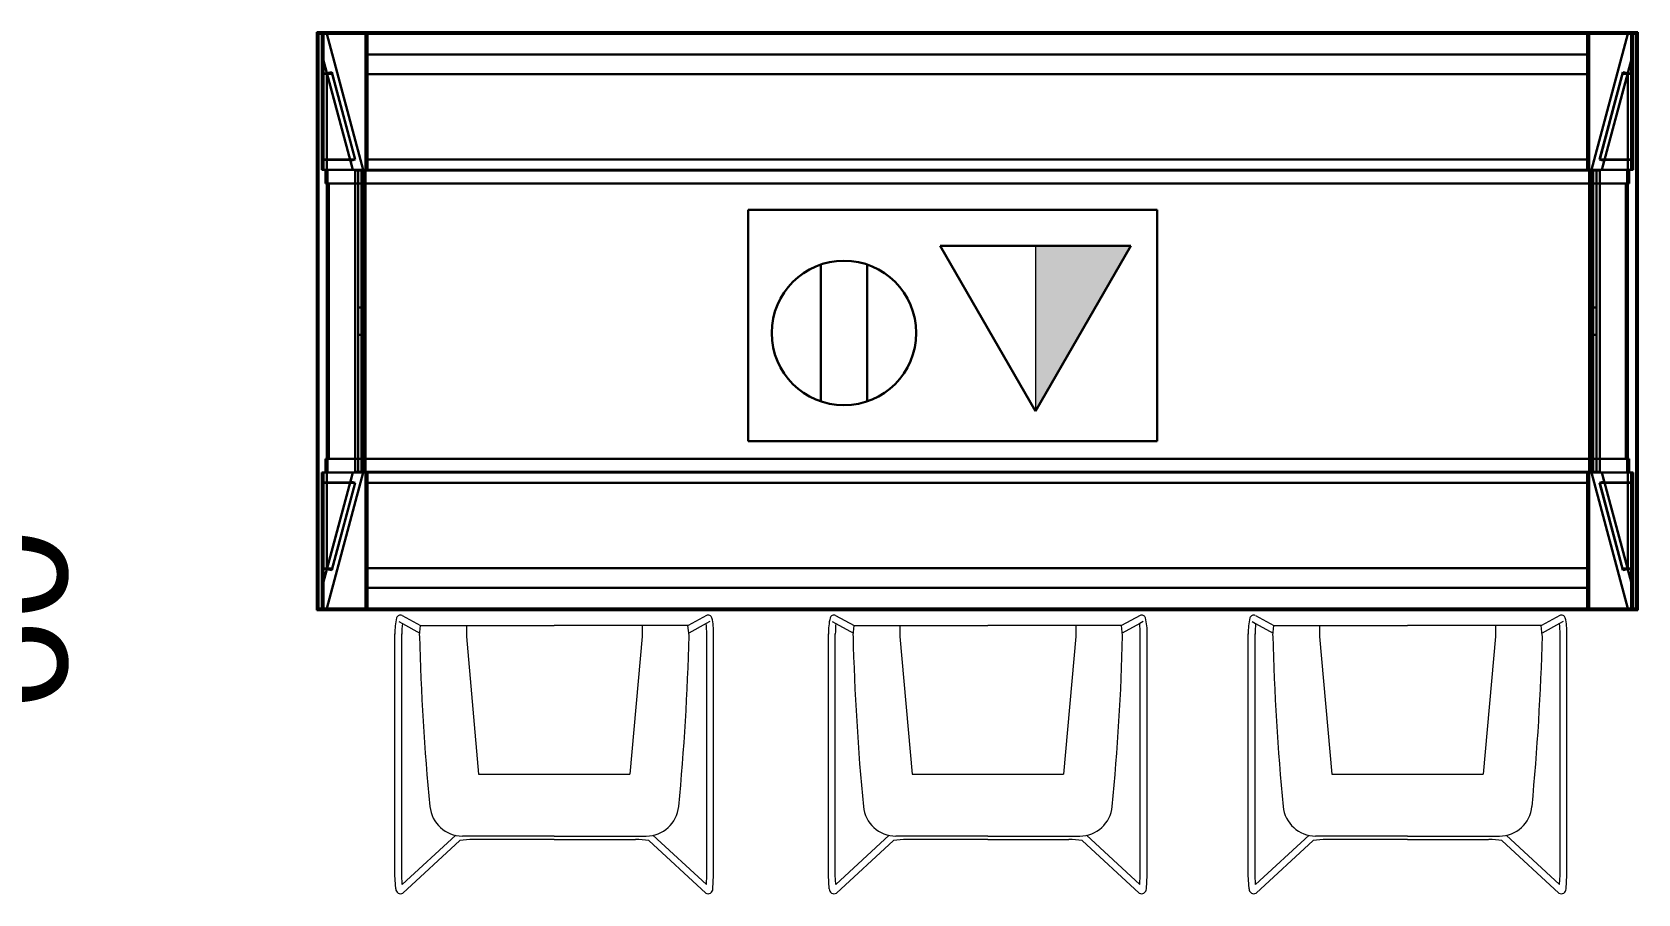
# Model space of a CAD drawing. Header units: inches. Extents: x -203 to 2070, y -968 to 768.
# Drawn here: x 995.4 to 1112, y -389.9 to -327.2 of the extents above; entities that cross this region are included whole.
import ezdxf

# ---------------------------------------------------------------- set-up
doc = ezdxf.new("R2010")
doc.units = ezdxf.units.IN
doc.header["$MEASUREMENT"] = 0
for name, color, linetype, lineweight in [('A-ANNO-NOTE', 131, 'Continuous', 13), ('G-IMPT', 8, 'Continuous', 30), ('I-FURN', 30, 'Continuous', 9)]:
    doc.layers.add(name, color=color, linetype=linetype, lineweight=lineweight)
doc.styles.add('Swis721 Lt BT', font='swissl.ttf', dxfattribs={"height": 8.514638})

# ---------------------------------------------------------------- blocks, each defined once
blk = doc.blocks.new('Steelcase Turnstone - Scoop - Seating - Stool - with Upholstered Seat-5242192-LEVEL 8 - POWER _ SIGNAL')
at = {"layer": 'I-FURN'}
for p, q in [((-11.3, 0.29), (-11.04, 0.15)), ((-11.06, 0.73), (-9.72, 0)), ((-11.04, 0.15), (-9.77, -0.54)), ((11.06, 0.73), (9.72, 0)), ((11.04, 0.15), (9.77, -0.54)), ((11.3, 0.29), (11.04, 0.15)), ((-11.58, -18.13), (-11.58, -0.61)), ((-11.08, -18.13), (-11.08, -0.61)), ((-9.79, -0.73), (-9.71, 0)), ((-9.72, 0), (0, 0)), ((-6.39, 0), (-6.39, -0.79)), ((-6.39, -0.79), (-5.5, -10.79)), ((9.72, 0), (0, 0)), ((6.39, -0.79), (5.5, -10.79)), ((6.39, 0), (6.39, -0.79)), ((9.79, -0.73), (9.71, 0)), ((11.08, -18.13), (11.08, -0.61)), ((11.58, -18.13), (11.58, -0.61)), ((-5.5, -10.79), (5.5, -10.79)), ((-7.16, -15.22), (-11.05, -18.8)), ((-6.86, -15.62), (-11, -19.44)), ((0, -15.29), (-6.68, -15.29)), ((0, -15.54), (-5.89, -15.54)), ((0, -15.29), (6.68, -15.29)), ((0, -15.54), (5.89, -15.54)), ((6.86, -15.62), (11, -19.44)), ((7.16, -15.22), (11.05, -18.8)), ((-11.52, -19.13), (-11.58, -18.13)), ((-11.05, -18.8), (-11.08, -18.13)), ((11.05, -18.8), (11.08, -18.13)), ((11.52, -19.13), (11.58, -18.13))]:
    blk.add_line(p, q, dxfattribs=at)
for centre, radius, start, end in [((-6.86, -0.5), 4.72, 166.926, 181.3851), ((-11.19, 0.48), 0.282, 63.0988, 161.8964), ((-4.87, -0.57), 6.21, 173.3946, 180.4467), ((4.87, -0.57), 6.21, 359.5533, 6.6054), ((11.19, 0.48), 0.282, 18.1036, 116.9012), ((6.86, -0.5), 4.72, 358.6149, 13.074), ((165.9, 3.67), 175.75, 181.437, 185.4926), ((-165.9, 3.67), 175.75, 354.5074, 358.563), ((-6.68, -12.92), 2.37, 185.4926, 270), ((6.68, -12.92), 2.37, 270, 354.5074), ((-6, -19.97), 4.43, 88.6236, 101.2169), ((6, -19.97), 4.43, 78.7831, 91.3764), ((-11.17, -19.13), 0.35, 180, 298.5567), ((11.17, -19.13), 0.35, 241.4433, 360)]:
    blk.add_arc(centre, radius, start, end, dxfattribs=at)
blk = doc.blocks.new('429642 - 429642_dwg-5236940-LEVEL 8 - POWER _ SIGNAL')
at = {"layer": 'G-IMPT', "color": 253}
for p, q in [((-401.14, 262.86), (-401.14, 262.99)), ((-401.14, 262.99), (-400.44, 262.99)), ((-401.14, 262.86), (-401.14, 262.99)), ((-401.14, 262.99), (-400.44, 262.99)), ((-401.14, 262.86), (-401.14, 262.99)), ((-401.14, 262.99), (-400.44, 262.99)), ((-401.14, 262.86), (-401.14, 262.99)), ((-401.14, 262.99), (-397.2, 262.99)), ((-401.03, 262.86), (-401.14, 262.86)), ((-401.14, 262.86), (-401.03, 262.86)), ((-401.03, 262.86), (-401.14, 262.86)), ((-401.01, 262.86), (-401.14, 262.86)), ((-401.14, 221.11), (-401.14, 262.86)), ((-401.14, 262.86), (-401.03, 262.86)), ((-401.14, 221.11), (-401.14, 262.86)), ((-401.14, 262.86), (-401.03, 262.86)), ((-401.14, 221.11), (-401.14, 262.86)), ((-401.14, 262.86), (-401.03, 262.86)), ((-401.03, 262.86), (-401.14, 262.86)), ((-401.14, 221.11), (-401.14, 262.86)), ((-401.14, 262.86), (-401.14, 221.11)), ((-401.03, 262.86), (-401.14, 262.86)), ((-401.03, 262.86), (-401.14, 262.86)), ((-401.03, 221.11), (-401.03, 262.86)), ((-400.67, 262.86), (-401.01, 262.86)), ((-401.01, 262.86), (-400.67, 262.86)), ((-400.67, 262.86), (-401.01, 262.86)), ((-397.2, 262.86), (-401.01, 262.86)), ((-401.01, 262.86), (-400.78, 262.86)), ((-401.01, 262.86), (-400.78, 262.86)), ((-401.01, 262.86), (-400.78, 262.86)), ((-401.01, 262.86), (-400.67, 262.86)), ((-400.78, 262.86), (-401.01, 262.86)), ((-400.78, 262.86), (-401.01, 262.86)), ((-400.64, 262.86), (-401.01, 262.86)), ((-401.01, 262.86), (-305.26, 262.86)), ((-401.01, 262.86), (-401.01, 221.11)), ((-400.67, 262.86), (-400.78, 262.86)), ((-400.78, 262.86), (-400.78, 252.99)), ((-400.78, 262.86), (-400.78, 252.99)), ((-400.67, 262.86), (-400.78, 262.86)), ((-400.67, 262.86), (-400.78, 262.86)), ((-400.78, 262.86), (-400.67, 262.86)), ((-400.78, 262.86), (-400.78, 261.44)), ((-400.78, 262.86), (-400.78, 261.44)), ((-400.78, 262.86), (-400.78, 261.44)), ((-400.78, 262.86), (-400.78, 252.99)), ((-400.78, 262.86), (-400.78, 252.99)), ((-400.67, 262.86), (-400.78, 262.86)), ((-400.78, 252.99), (-400.78, 262.86)), ((-400.78, 252.99), (-400.78, 262.86)), ((-397.6, 262.86), (-400.67, 262.86)), ((-400.41, 262.86), (-400.67, 262.86)), ((-400.41, 262.86), (-400.67, 262.86)), ((-400.67, 262.86), (-400.41, 262.86)), ((-400.41, 262.86), (-400.67, 262.86)), ((-400.41, 262.86), (-400.67, 262.86)), ((-400.67, 262.86), (-400.41, 262.86)), ((-400.67, 262.86), (-400.67, 252.99)), ((-397.6, 262.86), (-400.64, 262.86)), ((-400.64, 252.99), (-400.64, 262.86)), ((-400.44, 262.99), (-400.41, 262.86)), ((-400.41, 262.86), (-400.44, 262.99)), ((-400.44, 262.99), (-397.6, 262.99)), ((-400.44, 262.99), (-400.41, 262.86)), ((-397.6, 262.86), (-400.41, 262.86)), ((-400.41, 262.86), (-397.76, 252.99)), ((-397.6, 262.86), (-400.41, 262.86)), ((-397.76, 252.99), (-400.41, 262.86)), ((-400.41, 262.86), (-397.76, 252.99)), ((-397.6, 262.99), (-397.2, 262.99)), ((-397.6, 252.99), (-397.6, 262.86)), ((-397.6, 252.99), (-397.6, 262.86)), ((-397.45, 262.86), (-397.6, 262.86)), ((-397.2, 262.86), (-397.6, 262.86)), ((-397.2, 262.86), (-397.45, 262.86)), ((-397.2, 262.86), (-397.45, 262.86)), ((-397.45, 262.86), (-397.45, 261.37)), ((-397.2, 262.86), (-397.45, 262.86)), ((-397.45, 253.74), (-397.45, 262.86)), ((-397.2, 262.99), (-397.1, 262.99)), ((-397.2, 262.99), (-397.1, 262.99)), ((-397.2, 262.86), (-397.2, 262.99)), ((-397.2, 262.99), (-397.1, 262.99)), ((-397.2, 262.86), (-397.2, 262.99)), ((-309.08, 262.99), (-397.2, 262.99)), ((-397.1, 262.86), (-397.2, 262.86)), ((-397.1, 262.86), (-397.2, 262.86)), ((-397.1, 262.86), (-397.2, 262.86)), ((-397.1, 262.86), (-397.2, 262.86)), ((-309.08, 262.86), (-397.2, 262.86)), ((-397.1, 262.86), (-397.2, 262.86)), ((-397.1, 262.86), (-397.2, 262.86)), ((-397.1, 262.99), (-397.1, 262.86)), ((-397.1, 262.86), (-397.1, 262.99)), ((-397.1, 262.99), (-309.18, 262.99)), ((-309.18, 262.86), (-397.1, 262.86)), ((-309.18, 262.86), (-397.1, 262.86)), ((-309.18, 262.86), (-397.1, 262.86)), ((-309.18, 262.86), (-397.1, 262.86)), ((-309.18, 262.86), (-309.18, 262.99)), ((-309.18, 262.99), (-309.08, 262.99)), ((-309.18, 262.99), (-309.08, 262.99)), ((-309.18, 262.99), (-309.18, 262.86)), ((-309.18, 262.99), (-309.08, 262.99)), ((-309.08, 262.86), (-309.18, 262.86)), ((-309.08, 262.86), (-309.18, 262.86)), ((-309.08, 262.86), (-309.18, 262.86)), ((-309.08, 262.86), (-309.18, 262.86)), ((-309.08, 262.86), (-309.18, 262.86)), ((-309.08, 262.86), (-309.18, 262.86)), ((-309.08, 262.99), (-308.68, 262.99)), ((-309.08, 262.99), (-305.14, 262.99)), ((-309.08, 262.86), (-309.08, 262.99)), ((-309.08, 262.99), (-309.08, 262.86)), ((-308.83, 262.86), (-309.08, 262.86)), ((-305.26, 262.86), (-309.08, 262.86)), ((-308.68, 262.86), (-309.08, 262.86)), ((-308.83, 262.86), (-309.08, 262.86)), ((-308.83, 262.86), (-309.08, 262.86)), ((-308.68, 262.86), (-308.83, 262.86)), ((-308.83, 262.86), (-308.83, 261.37)), ((-308.83, 253.74), (-308.83, 262.86)), ((-308.68, 262.99), (-305.84, 262.99)), ((-305.61, 262.86), (-308.68, 262.86)), ((-308.68, 262.86), (-308.68, 252.99)), ((-308.68, 262.86), (-308.68, 252.99)), ((-305.87, 262.86), (-308.68, 262.86)), ((-305.87, 262.86), (-308.68, 262.86)), ((-305.64, 262.86), (-308.68, 262.86)), ((-308.52, 252.99), (-305.87, 262.86)), ((-305.87, 262.86), (-308.52, 252.99)), ((-308.52, 252.99), (-305.87, 262.86)), ((-305.87, 262.86), (-305.84, 262.99)), ((-305.84, 262.99), (-305.87, 262.86)), ((-305.87, 262.86), (-305.84, 262.99)), ((-305.61, 262.86), (-305.87, 262.86)), ((-305.61, 262.86), (-305.87, 262.86)), ((-305.87, 262.86), (-305.61, 262.86)), ((-305.61, 262.86), (-305.87, 262.86)), ((-305.61, 262.86), (-305.87, 262.86)), ((-305.87, 262.86), (-305.61, 262.86)), ((-305.84, 262.99), (-305.14, 262.99)), ((-305.84, 262.99), (-305.14, 262.99)), ((-305.84, 262.99), (-305.14, 262.99)), ((-305.26, 262.86), (-305.64, 262.86)), ((-305.64, 262.86), (-305.64, 252.99)), ((-305.61, 262.86), (-305.26, 262.86)), ((-305.49, 262.86), (-305.61, 262.86)), ((-305.61, 252.99), (-305.61, 262.86)), ((-305.49, 262.86), (-305.61, 262.86)), ((-305.49, 262.86), (-305.61, 262.86)), ((-305.26, 262.86), (-305.61, 262.86)), ((-305.61, 262.86), (-305.26, 262.86)), ((-305.26, 262.86), (-305.61, 262.86)), ((-305.49, 262.86), (-305.61, 262.86)), ((-305.61, 262.86), (-305.49, 262.86)), ((-305.49, 262.86), (-305.26, 262.86)), ((-305.26, 262.86), (-305.49, 262.86)), ((-305.49, 252.99), (-305.49, 262.86)), ((-305.49, 262.86), (-305.49, 261.44)), ((-305.26, 262.86), (-305.49, 262.86)), ((-305.49, 262.86), (-305.49, 252.99)), ((-305.26, 262.86), (-305.49, 262.86)), ((-305.49, 262.86), (-305.26, 262.86)), ((-305.49, 262.86), (-305.49, 252.99)), ((-305.49, 252.99), (-305.49, 262.86)), ((-305.49, 252.99), (-305.49, 262.86)), ((-305.49, 252.99), (-305.49, 262.86)), ((-305.49, 261.44), (-305.49, 262.86)), ((-305.49, 261.44), (-305.49, 262.86)), ((-305.26, 262.86), (-305.26, 221.11)), ((-305.25, 262.86), (-305.14, 262.86)), ((-305.14, 262.86), (-305.25, 262.86)), ((-305.25, 262.86), (-305.14, 262.86)), ((-305.14, 262.86), (-305.25, 262.86)), ((-305.25, 262.86), (-305.25, 221.11)), ((-305.14, 262.86), (-305.25, 262.86)), ((-305.25, 262.86), (-305.14, 262.86)), ((-305.14, 262.86), (-305.25, 262.86)), ((-305.25, 262.86), (-305.14, 262.86)), ((-305.14, 262.86), (-305.25, 262.86)), ((-305.14, 262.86), (-305.25, 262.86)), ((-305.14, 262.99), (-305.14, 262.86)), ((-305.14, 262.99), (-305.14, 262.86)), ((-305.14, 262.99), (-305.14, 262.86)), ((-305.14, 262.99), (-305.14, 262.86)), ((-305.14, 262.86), (-305.14, 221.11)), ((-305.14, 262.86), (-305.14, 221.11)), ((-305.14, 262.86), (-305.14, 221.11)), ((-305.14, 262.86), (-305.14, 221.11)), ((-305.14, 221.11), (-305.14, 262.86)), ((-400.78, 261.44), (-400.67, 261.02)), ((-400.67, 261.02), (-400.78, 261.44)), ((-400.78, 261.44), (-400.78, 259.99)), ((-308.83, 261.37), (-397.45, 261.37)), ((-397.45, 261.37), (-397.45, 253.74)), ((-308.83, 261.37), (-308.83, 253.74)), ((-305.61, 261.02), (-305.49, 261.44)), ((-305.49, 261.44), (-305.61, 261.02)), ((-305.49, 261.44), (-305.49, 259.99)), ((-400.67, 261.02), (-398.52, 252.99)), ((-400.4, 260), (-400.67, 261.02)), ((-307.76, 252.99), (-305.61, 261.02)), ((-305.61, 261.02), (-305.88, 260)), ((-400.78, 253.72), (-400.78, 259.99)), ((-400.78, 259.99), (-400.67, 259.99)), ((-400.78, 259.99), (-400.67, 259.99)), ((-400.78, 259.99), (-400.78, 252.99)), ((-400.78, 259.96), (-400.67, 259.96)), ((-400.67, 259.96), (-400.78, 259.96)), ((-400.78, 259.96), (-400.78, 253.73)), ((-400.78, 253.73), (-400.78, 259.96)), ((-400.78, 259.96), (-400.78, 253.73)), ((-400.67, 259.99), (-400.41, 259.99)), ((-400.67, 259.99), (-400.41, 259.99)), ((-400.67, 259.96), (-400.41, 259.96)), ((-400.41, 259.96), (-400.67, 259.96)), ((-400.41, 253.72), (-400.41, 259.99)), ((-400.41, 259.99), (-400.41, 252.99)), ((-400.05, 260.09), (-400.4, 260)), ((-400.4, 260), (-400.05, 260.09)), ((-398.71, 253.72), (-400.4, 260)), ((-400.39, 259.96), (-400.02, 259.96)), ((-400.02, 259.96), (-400.39, 259.96)), ((-400.05, 260.09), (-398.35, 253.73)), ((-398.35, 253.73), (-400.05, 260.09)), ((-400.02, 259.96), (-398.35, 253.73)), ((-398.35, 253.73), (-400.02, 259.96)), ((-397.45, 259.93), (-397.45, 252.99)), ((-397.45, 252.99), (-397.45, 259.93)), ((-308.83, 259.93), (-397.45, 259.93)), ((-308.83, 259.93), (-397.45, 259.93)), ((-308.83, 252.99), (-308.83, 259.93)), ((-308.83, 259.93), (-308.83, 252.99)), ((-307.93, 253.73), (-306.23, 260.09)), ((-306.23, 260.09), (-307.93, 253.73)), ((-306.26, 259.96), (-307.92, 253.73)), ((-307.92, 253.73), (-306.26, 259.96)), ((-305.88, 260), (-307.56, 253.72)), ((-306.26, 259.96), (-305.89, 259.96)), ((-305.89, 259.96), (-306.26, 259.96)), ((-305.88, 260), (-306.23, 260.09)), ((-306.23, 260.09), (-305.88, 260)), ((-305.87, 253.72), (-305.87, 259.99)), ((-305.87, 259.99), (-305.61, 259.99)), ((-305.87, 259.99), (-305.61, 259.99)), ((-305.87, 259.99), (-305.87, 252.99)), ((-305.87, 259.96), (-305.61, 259.96)), ((-305.61, 259.96), (-305.87, 259.96)), ((-305.61, 259.99), (-305.49, 259.99)), ((-305.61, 259.99), (-305.49, 259.99)), ((-305.61, 259.96), (-305.49, 259.96)), ((-305.49, 259.96), (-305.61, 259.96)), ((-305.49, 259.99), (-305.49, 253.72)), ((-305.49, 252.99), (-305.49, 259.99)), ((-305.49, 259.96), (-305.49, 253.73)), ((-305.49, 253.73), (-305.49, 259.96)), ((-305.49, 259.96), (-305.49, 253.73)), ((-400.78, 253.73), (-400.7, 253.73)), ((-400.78, 253.73), (-400.7, 253.73)), ((-400.78, 253.72), (-400.7, 253.72)), ((-400.78, 253.72), (-400.7, 253.72)), ((-400.67, 253.73), (-400.41, 253.73)), ((-400.67, 253.73), (-400.41, 253.73)), ((-400.67, 253.72), (-400.41, 253.72)), ((-400.67, 253.72), (-400.41, 253.72)), ((-400.41, 253.73), (-398.72, 253.73)), ((-400.41, 253.73), (-398.72, 253.73)), ((-398.71, 253.72), (-400.41, 253.72)), ((-400.41, 253.72), (-400.41, 252.99)), ((-400.41, 253.72), (-400.41, 252.99)), ((-400.41, 253.72), (-398.71, 253.72)), ((-400.41, 252.99), (-400.41, 253.72)), ((-398.72, 253.73), (-398.35, 253.73)), ((-398.72, 253.73), (-398.35, 253.73)), ((-398.69, 253.64), (-398.71, 253.72)), ((-398.71, 253.72), (-398.52, 252.99)), ((-398.52, 252.99), (-398.71, 253.72)), ((-398.69, 253.64), (-398.35, 253.73)), ((-398.35, 253.73), (-398.69, 253.64)), ((-398.52, 252.99), (-398.69, 253.64)), ((-308.83, 253.74), (-397.45, 253.74)), ((-397.45, 253.74), (-397.45, 252.99)), ((-397.45, 253.74), (-397.45, 252.99)), ((-308.83, 253.74), (-397.45, 253.74)), ((-397.45, 253.74), (-397.45, 252.99)), ((-397.45, 252.99), (-397.45, 253.74)), ((-308.83, 252.99), (-308.83, 253.74)), ((-308.83, 253.74), (-308.83, 252.99)), ((-308.83, 253.74), (-308.83, 252.99)), ((-308.83, 252.99), (-308.83, 253.74)), ((-307.59, 253.64), (-307.93, 253.73)), ((-307.93, 253.73), (-307.59, 253.64)), ((-307.92, 253.73), (-307.56, 253.73)), ((-307.92, 253.73), (-307.56, 253.73)), ((-307.56, 253.72), (-307.76, 252.99)), ((-307.76, 252.99), (-307.56, 253.72)), ((-307.59, 253.64), (-307.76, 252.99)), ((-307.56, 253.72), (-307.59, 253.64)), ((-307.56, 253.73), (-305.87, 253.73)), ((-307.56, 253.73), (-305.87, 253.73)), ((-305.87, 253.72), (-307.56, 253.72)), ((-307.56, 253.72), (-305.87, 253.72)), ((-305.87, 253.73), (-305.61, 253.73)), ((-305.87, 253.73), (-305.61, 253.73)), ((-305.87, 253.72), (-305.61, 253.72)), ((-305.61, 253.72), (-305.87, 253.72)), ((-305.87, 252.99), (-305.87, 253.72)), ((-305.87, 252.99), (-305.87, 253.72)), ((-305.87, 252.99), (-305.87, 253.72)), ((-305.58, 253.73), (-305.49, 253.73)), ((-305.58, 253.73), (-305.49, 253.73)), ((-305.58, 253.72), (-305.49, 253.72)), ((-305.49, 253.72), (-305.58, 253.72)), ((-400.78, 252.99), (-400.67, 252.99)), ((-400.51, 252.99), (-400.78, 252.99)), ((-400.78, 252.99), (-400.51, 252.99)), ((-400.51, 252.99), (-400.78, 252.99)), ((-400.78, 252.99), (-400.51, 252.99)), ((-400.67, 252.99), (-400.78, 252.99)), ((-400.51, 252.99), (-400.78, 252.99)), ((-400.51, 252.99), (-400.78, 252.99)), ((-400.67, 252.99), (-397.6, 252.99)), ((-400.67, 252.99), (-400.39, 252.99)), ((-400.36, 252.99), (-400.64, 252.99)), ((-400.64, 252.99), (-397.6, 252.99)), ((-400.41, 252.99), (-400.51, 252.99)), ((-400.51, 252.99), (-400.41, 252.99)), ((-400.41, 252.99), (-400.51, 252.99)), ((-400.51, 252.99), (-400.51, 251.99)), ((-400.39, 252.99), (-400.51, 252.99)), ((-400.51, 251.99), (-400.51, 252.99)), ((-400.51, 251.99), (-400.51, 252.99)), ((-400.41, 251.99), (-400.41, 252.99)), ((-400.41, 252.99), (-400.41, 251.99)), ((-397.76, 252.99), (-400.39, 252.99)), ((-400.39, 252.99), (-398.52, 252.99)), ((-398.52, 252.99), (-400.39, 252.99)), ((-400.39, 252.99), (-400.39, 251.99)), ((-397.6, 252.99), (-400.36, 252.99)), ((-400.36, 251.99), (-400.36, 252.99)), ((-398.52, 252.99), (-397.76, 252.99)), ((-397.76, 252.99), (-398.52, 252.99)), ((-398.14, 252.93), (-398.36, 252.93)), ((-398.36, 252.93), (-307.92, 252.93)), ((-398.36, 252.93), (-398.36, 231.05)), ((-398.36, 252.93), (-398.36, 231.05)), ((-398.14, 242.99), (-398.14, 252.93)), ((-398.14, 252.93), (-397.76, 252.93)), ((-398.14, 231.05), (-398.14, 252.93)), ((-398.14, 252.93), (-397.76, 252.93)), ((-397.88, 252.93), (-398.14, 252.93)), ((-397.6, 252.93), (-397.88, 252.93)), ((-397.88, 252.93), (-397.88, 231.05)), ((-397.88, 231.05), (-397.88, 252.93)), ((-397.76, 252.99), (-397.6, 252.99)), ((-397.76, 242.99), (-397.76, 252.93)), ((-397.76, 252.93), (-397.76, 231.05)), ((-397.45, 252.99), (-397.6, 252.99)), ((-397.6, 252.99), (-397.45, 252.99)), ((-308.68, 252.93), (-397.6, 252.93)), ((-397.6, 252.93), (-397.6, 231.05)), ((-397.6, 252.93), (-397.6, 231.05)), ((-308.83, 252.99), (-397.45, 252.99)), ((-308.83, 252.99), (-397.45, 252.99)), ((-308.83, 252.99), (-397.45, 252.99)), ((-397.45, 252.99), (-308.83, 252.99)), ((-397.45, 252.99), (-308.83, 252.99)), ((-308.83, 252.99), (-397.45, 252.99)), ((-308.68, 252.99), (-308.83, 252.99)), ((-308.68, 252.99), (-308.83, 252.99)), ((-308.68, 252.99), (-305.61, 252.99)), ((-308.68, 252.99), (-308.64, 252.99)), ((-305.64, 252.99), (-308.68, 252.99)), ((-305.92, 252.99), (-308.68, 252.99)), ((-308.39, 252.93), (-308.68, 252.93)), ((-308.68, 231.05), (-308.68, 252.93)), ((-308.68, 252.93), (-308.68, 231.05)), ((-308.64, 252.99), (-308.52, 252.99)), ((-305.89, 252.99), (-308.52, 252.99)), ((-308.52, 252.99), (-308.52, 252.99)), ((-307.76, 252.99), (-308.52, 252.99)), ((-308.52, 252.99), (-307.76, 252.99)), ((-308.52, 242.99), (-308.52, 252.93)), ((-308.52, 252.93), (-308.14, 252.93)), ((-308.52, 231.05), (-308.52, 252.93)), ((-308.52, 252.93), (-308.14, 252.93)), ((-308.14, 252.93), (-308.39, 252.93)), ((-308.39, 252.93), (-308.39, 231.05)), ((-308.39, 252.93), (-308.39, 231.05)), ((-308.14, 242.99), (-308.14, 252.93)), ((-308.14, 252.93), (-308.14, 231.05)), ((-307.92, 252.93), (-308.14, 252.93)), ((-307.92, 252.93), (-307.92, 231.05)), ((-307.92, 252.93), (-307.92, 231.05)), ((-307.76, 252.99), (-305.89, 252.99)), ((-305.89, 252.99), (-307.76, 252.99)), ((-305.64, 252.99), (-305.92, 252.99)), ((-305.92, 252.99), (-305.92, 251.99)), ((-305.89, 252.99), (-305.61, 252.99)), ((-305.77, 252.99), (-305.89, 252.99)), ((-305.89, 251.99), (-305.89, 252.99)), ((-305.87, 252.99), (-305.77, 252.99)), ((-305.77, 252.99), (-305.87, 252.99)), ((-305.87, 251.99), (-305.87, 252.99)), ((-305.87, 251.99), (-305.87, 252.99)), ((-305.77, 252.99), (-305.87, 252.99)), ((-305.77, 252.99), (-305.49, 252.99)), ((-305.49, 252.99), (-305.77, 252.99)), ((-305.49, 252.99), (-305.77, 252.99)), ((-305.77, 252.99), (-305.77, 251.99)), ((-305.77, 252.99), (-305.77, 251.99)), ((-305.77, 251.99), (-305.77, 252.99)), ((-305.49, 252.99), (-305.77, 252.99)), ((-305.77, 252.99), (-305.49, 252.99)), ((-305.49, 252.99), (-305.77, 252.99)), ((-305.49, 252.99), (-305.61, 252.99)), ((-305.61, 252.99), (-305.49, 252.99)), ((-400.51, 251.99), (-400.41, 251.99)), ((-400.51, 251.99), (-400.39, 251.99)), ((-400.41, 251.99), (-400.51, 251.99)), ((-400.41, 251.99), (-400.51, 251.99)), ((-400.41, 231.99), (-400.41, 251.99)), ((-400.41, 251.99), (-400.41, 231.99)), ((-400.41, 251.99), (-400.41, 231.99)), ((-400.41, 231.99), (-400.41, 251.99)), ((-400.41, 251.99), (-400.41, 231.99)), ((-400.39, 251.99), (-400.3, 251.99)), ((-400.3, 251.99), (-400.39, 251.99)), ((-305.92, 251.99), (-400.36, 251.99)), ((-400.26, 251.99), (-400.36, 251.99)), ((-400.3, 251.99), (-400.3, 231.99)), ((-306.01, 251.99), (-400.26, 251.99)), ((-400.26, 251.99), (-400.26, 231.99)), ((-305.92, 251.99), (-306.01, 251.99)), ((-306.01, 231.99), (-306.01, 251.99)), ((-305.98, 251.99), (-305.89, 251.99)), ((-305.89, 251.99), (-305.98, 251.99)), ((-305.98, 231.99), (-305.98, 251.99)), ((-305.89, 251.99), (-305.77, 251.99)), ((-305.87, 231.99), (-305.87, 251.99)), ((-305.87, 231.99), (-305.87, 251.99)), ((-305.77, 251.99), (-305.87, 251.99)), ((-305.87, 231.99), (-305.87, 251.99)), ((-305.77, 251.99), (-305.87, 251.99)), ((-305.87, 251.99), (-305.77, 251.99)), ((-305.87, 251.99), (-305.87, 231.99)), ((-305.87, 231.99), (-305.87, 251.99)), ((-398.14, 242.8), (-398.14, 242.99)), ((-398.14, 242.99), (-397.76, 242.99)), ((-398.14, 242.3), (-398.14, 242.8)), ((-397.76, 242.99), (-397.76, 242.8)), ((-397.76, 242.8), (-397.76, 242.3)), ((-308.52, 240.99), (-308.52, 242.99)), ((-308.52, 242.99), (-308.14, 242.99)), ((-308.14, 242.99), (-308.14, 240.99)), ((-398.14, 241.68), (-398.14, 242.3)), ((-398.14, 241.18), (-398.14, 241.68)), ((-397.76, 242.3), (-397.76, 241.68)), ((-397.76, 241.68), (-397.76, 241.18)), ((-398.14, 240.99), (-398.14, 241.18)), ((-397.76, 240.99), (-398.14, 240.99)), ((-398.14, 240.99), (-398.14, 231.05)), ((-397.76, 241.18), (-397.76, 240.99)), ((-397.76, 231.05), (-397.76, 240.99)), ((-308.14, 240.99), (-308.52, 240.99)), ((-308.52, 240.99), (-308.52, 231.05)), ((-308.14, 231.05), (-308.14, 240.99)), ((-400.39, 231.99), (-400.51, 231.99)), ((-400.51, 231.99), (-400.41, 231.99)), ((-400.51, 230.99), (-400.51, 231.99)), ((-400.51, 230.99), (-400.51, 231.99)), ((-400.51, 231.99), (-400.51, 230.99)), ((-400.51, 231.99), (-400.41, 231.99)), ((-400.41, 231.99), (-400.51, 231.99)), ((-400.41, 230.99), (-400.41, 231.99)), ((-400.41, 231.99), (-400.41, 230.99)), ((-400.3, 231.99), (-400.39, 231.99)), ((-400.39, 231.99), (-400.3, 231.99)), ((-400.39, 231.99), (-400.39, 230.99)), ((-400.26, 231.99), (-400.36, 231.99)), ((-400.36, 231.99), (-400.36, 230.99)), ((-400.36, 231.99), (-305.92, 231.99)), ((-400.26, 231.99), (-306.01, 231.99)), ((-398.36, 231.05), (-307.92, 231.05)), ((-398.14, 231.05), (-398.36, 231.05)), ((-397.76, 231.05), (-398.14, 231.05)), ((-398.14, 231.05), (-397.76, 231.05)), ((-397.88, 231.05), (-398.14, 231.05)), ((-397.6, 231.05), (-397.88, 231.05)), ((-308.68, 231.05), (-397.6, 231.05)), ((-308.39, 231.05), (-308.68, 231.05)), ((-308.14, 231.05), (-308.52, 231.05)), ((-308.52, 231.05), (-308.14, 231.05)), ((-308.14, 231.05), (-308.39, 231.05)), ((-307.92, 231.05), (-308.14, 231.05)), ((-305.92, 231.99), (-306.01, 231.99)), ((-305.89, 231.99), (-305.98, 231.99)), ((-305.98, 231.99), (-305.89, 231.99)), ((-305.92, 230.99), (-305.92, 231.99)), ((-305.77, 231.99), (-305.89, 231.99)), ((-305.89, 230.99), (-305.89, 231.99)), ((-305.87, 230.99), (-305.87, 231.99)), ((-305.87, 230.99), (-305.87, 231.99)), ((-305.77, 231.99), (-305.87, 231.99)), ((-305.87, 231.99), (-305.77, 231.99)), ((-305.87, 231.99), (-305.77, 231.99)), ((-305.77, 230.99), (-305.77, 231.99)), ((-305.77, 231.99), (-305.77, 230.99)), ((-305.77, 231.99), (-305.77, 230.99)), ((-400.67, 230.99), (-400.78, 230.99)), ((-400.78, 230.99), (-400.78, 221.11)), ((-400.78, 230.99), (-400.78, 221.11)), ((-400.78, 230.99), (-400.51, 230.99)), ((-400.78, 230.99), (-400.51, 230.99)), ((-400.51, 230.99), (-400.78, 230.99)), ((-400.78, 230.99), (-400.78, 223.99)), ((-400.78, 230.99), (-400.78, 221.11)), ((-400.78, 221.11), (-400.78, 230.99)), ((-400.78, 230.99), (-400.67, 230.99)), ((-400.78, 230.99), (-400.51, 230.99)), ((-400.78, 221.11), (-400.78, 230.99)), ((-400.78, 230.99), (-400.78, 221.11)), ((-400.78, 230.99), (-400.51, 230.99)), ((-400.51, 230.99), (-400.78, 230.99)), ((-400.7, 230.26), (-400.78, 230.26)), ((-400.78, 230.26), (-400.7, 230.26)), ((-400.78, 223.99), (-400.78, 230.26)), ((-400.7, 230.25), (-400.78, 230.25)), ((-400.78, 230.25), (-400.78, 224.02)), ((-400.7, 230.25), (-400.78, 230.25)), ((-400.78, 224.02), (-400.78, 230.25)), ((-400.78, 224.02), (-400.78, 230.25)), ((-397.6, 230.99), (-400.67, 230.99)), ((-398.52, 230.99), (-400.67, 222.96)), ((-400.67, 230.99), (-400.67, 221.11)), ((-400.39, 230.99), (-400.67, 230.99)), ((-400.41, 230.26), (-400.67, 230.26)), ((-400.67, 230.26), (-400.41, 230.26)), ((-400.41, 230.25), (-400.67, 230.25)), ((-400.41, 230.25), (-400.67, 230.25)), ((-400.36, 230.99), (-400.64, 230.99)), ((-400.64, 230.99), (-400.64, 221.11)), ((-397.6, 230.99), (-400.64, 230.99)), ((-400.51, 230.99), (-400.41, 230.99)), ((-400.51, 230.99), (-400.41, 230.99)), ((-400.41, 230.99), (-400.51, 230.99)), ((-400.51, 230.99), (-400.39, 230.99)), ((-397.76, 230.99), (-400.41, 221.11)), ((-400.41, 221.11), (-397.76, 230.99)), ((-397.76, 230.99), (-400.41, 221.11)), ((-400.41, 230.99), (-400.41, 230.26)), ((-400.41, 230.99), (-400.41, 230.26)), ((-400.41, 230.99), (-400.41, 223.99)), ((-400.41, 230.26), (-400.41, 230.99)), ((-400.41, 230.26), (-398.71, 230.26)), ((-398.71, 230.26), (-400.41, 230.26)), ((-400.41, 223.99), (-400.41, 230.26)), ((-398.72, 230.25), (-400.41, 230.25)), ((-398.72, 230.25), (-400.41, 230.25)), ((-400.4, 223.98), (-398.71, 230.26)), ((-400.39, 230.99), (-397.76, 230.99)), ((-398.52, 230.99), (-400.39, 230.99)), ((-400.39, 230.99), (-398.52, 230.99)), ((-400.36, 230.99), (-397.6, 230.99)), ((-398.35, 230.25), (-400.05, 223.89)), ((-400.05, 223.89), (-398.35, 230.25)), ((-400.02, 224.02), (-398.35, 230.25)), ((-398.35, 230.25), (-400.02, 224.02)), ((-398.35, 230.25), (-398.72, 230.25)), ((-398.35, 230.25), (-398.72, 230.25)), ((-398.71, 230.26), (-398.52, 230.99)), ((-398.52, 230.99), (-398.71, 230.26)), ((-398.71, 230.26), (-398.69, 230.34)), ((-398.69, 230.34), (-398.52, 230.99)), ((-398.69, 230.34), (-398.35, 230.25)), ((-398.35, 230.25), (-398.69, 230.34)), ((-398.52, 230.99), (-397.76, 230.99)), ((-397.76, 230.99), (-398.52, 230.99)), ((-397.72, 230.99), (-397.76, 230.99)), ((-397.76, 230.99), (-397.76, 230.99)), ((-397.68, 230.99), (-397.72, 230.99)), ((-397.64, 230.99), (-397.68, 230.99)), ((-397.6, 230.99), (-397.64, 230.99)), ((-397.6, 221.11), (-397.6, 230.99)), ((-397.6, 221.11), (-397.6, 230.99)), ((-397.6, 230.99), (-397.45, 230.99)), ((-397.45, 230.99), (-397.6, 230.99)), ((-397.45, 230.99), (-308.83, 230.99)), ((-308.83, 230.99), (-397.45, 230.99)), ((-397.45, 230.99), (-397.45, 230.24)), ((-397.45, 230.99), (-397.45, 230.24)), ((-308.83, 230.99), (-397.45, 230.99)), ((-397.45, 230.99), (-397.45, 230.24)), ((-397.45, 230.99), (-308.83, 230.99)), ((-397.45, 230.24), (-397.45, 230.99)), ((-397.45, 224.05), (-397.45, 230.99)), ((-397.45, 230.99), (-397.45, 224.05)), ((-397.45, 230.99), (-308.83, 230.99)), ((-397.45, 230.99), (-308.83, 230.99)), ((-397.45, 230.24), (-308.83, 230.24)), ((-397.45, 230.24), (-308.83, 230.24)), ((-397.45, 230.24), (-397.45, 222.61)), ((-397.45, 221.11), (-397.45, 230.24)), ((-308.83, 230.24), (-308.83, 230.99)), ((-308.83, 230.99), (-308.83, 230.24)), ((-308.83, 230.24), (-308.83, 230.99)), ((-308.83, 230.99), (-308.83, 230.24)), ((-308.83, 224.05), (-308.83, 230.99)), ((-308.83, 230.99), (-308.68, 230.99)), ((-308.83, 230.99), (-308.83, 224.05)), ((-308.83, 230.99), (-308.68, 230.99)), ((-308.83, 221.11), (-308.83, 230.24)), ((-308.83, 230.24), (-308.83, 222.61)), ((-305.61, 230.99), (-308.68, 230.99)), ((-308.68, 230.99), (-308.68, 221.11)), ((-308.68, 230.99), (-308.68, 221.11)), ((-308.52, 230.99), (-308.68, 230.99)), ((-308.68, 230.99), (-305.64, 230.99)), ((-308.68, 230.99), (-305.92, 230.99)), ((-305.87, 221.11), (-308.52, 230.99)), ((-308.52, 230.99), (-305.89, 230.99)), ((-308.52, 230.99), (-305.87, 221.11)), ((-305.87, 221.11), (-308.52, 230.99)), ((-307.76, 230.99), (-308.52, 230.99)), ((-308.52, 230.99), (-307.76, 230.99)), ((-307.59, 230.34), (-307.93, 230.25)), ((-307.93, 230.25), (-307.59, 230.34)), ((-306.23, 223.89), (-307.93, 230.25)), ((-307.93, 230.25), (-306.23, 223.89)), ((-306.26, 224.02), (-307.92, 230.25)), ((-307.92, 230.25), (-306.26, 224.02)), ((-307.56, 230.25), (-307.92, 230.25)), ((-307.56, 230.25), (-307.92, 230.25)), ((-305.61, 222.96), (-307.76, 230.99)), ((-307.76, 230.99), (-307.59, 230.34)), ((-307.56, 230.26), (-307.76, 230.99)), ((-307.76, 230.99), (-307.56, 230.26)), ((-307.76, 230.99), (-305.89, 230.99)), ((-307.76, 230.99), (-305.89, 230.99)), ((-307.59, 230.34), (-307.56, 230.26)), ((-307.56, 230.26), (-305.88, 223.98)), ((-305.87, 230.26), (-307.56, 230.26)), ((-307.56, 230.26), (-305.87, 230.26)), ((-305.87, 230.25), (-307.56, 230.25)), ((-305.87, 230.25), (-307.56, 230.25)), ((-305.64, 230.99), (-305.92, 230.99)), ((-305.61, 230.99), (-305.89, 230.99)), ((-305.89, 230.99), (-305.77, 230.99)), ((-305.87, 230.99), (-305.77, 230.99)), ((-305.87, 230.26), (-305.87, 230.99)), ((-305.87, 230.99), (-305.87, 230.26)), ((-305.87, 230.26), (-305.87, 230.99)), ((-305.77, 230.99), (-305.87, 230.99)), ((-305.87, 230.99), (-305.77, 230.99)), ((-305.87, 223.99), (-305.87, 230.99)), ((-305.61, 230.26), (-305.87, 230.26)), ((-305.87, 230.26), (-305.87, 223.99)), ((-305.61, 230.26), (-305.87, 230.26)), ((-305.61, 230.25), (-305.87, 230.25)), ((-305.61, 230.25), (-305.87, 230.25)), ((-305.77, 230.99), (-305.49, 230.99)), ((-305.49, 230.99), (-305.77, 230.99)), ((-305.77, 230.99), (-305.49, 230.99)), ((-305.49, 230.99), (-305.77, 230.99)), ((-305.77, 230.99), (-305.49, 230.99)), ((-305.77, 230.99), (-305.49, 230.99)), ((-305.64, 221.11), (-305.64, 230.99)), ((-305.49, 230.99), (-305.61, 230.99)), ((-305.61, 221.11), (-305.61, 230.99)), ((-305.61, 230.99), (-305.49, 230.99)), ((-305.49, 230.26), (-305.58, 230.26)), ((-305.49, 230.26), (-305.58, 230.26)), ((-305.49, 230.25), (-305.58, 230.25)), ((-305.49, 230.25), (-305.58, 230.25)), ((-305.49, 221.11), (-305.49, 230.99)), ((-305.49, 221.11), (-305.49, 230.99)), ((-305.49, 223.99), (-305.49, 230.99)), ((-305.49, 221.11), (-305.49, 230.99)), ((-305.49, 221.11), (-305.49, 230.99)), ((-305.49, 230.99), (-305.49, 221.11)), ((-305.49, 230.99), (-305.49, 221.11)), ((-305.49, 230.26), (-305.49, 223.99)), ((-305.49, 224.02), (-305.49, 230.25)), ((-305.49, 230.25), (-305.49, 224.02)), ((-305.49, 224.02), (-305.49, 230.25)), ((-397.45, 224.05), (-308.83, 224.05)), ((-397.45, 224.05), (-308.83, 224.05)), ((-400.67, 224.02), (-400.78, 224.02)), ((-400.78, 224.02), (-400.67, 224.02)), ((-400.67, 223.99), (-400.78, 223.99)), ((-400.67, 223.99), (-400.78, 223.99)), ((-400.78, 222.54), (-400.78, 223.99)), ((-400.67, 222.96), (-400.78, 222.54)), ((-400.78, 222.54), (-400.67, 222.96)), ((-400.41, 224.02), (-400.67, 224.02)), ((-400.67, 224.02), (-400.41, 224.02)), ((-400.41, 223.99), (-400.67, 223.99)), ((-400.41, 223.99), (-400.67, 223.99)), ((-400.67, 222.96), (-400.4, 223.98)), ((-400.4, 223.98), (-400.05, 223.89)), ((-400.05, 223.89), (-400.4, 223.98)), ((-400.02, 224.02), (-400.39, 224.02)), ((-400.39, 224.02), (-400.02, 224.02)), ((-305.89, 224.02), (-306.26, 224.02)), ((-306.26, 224.02), (-305.89, 224.02)), ((-306.23, 223.89), (-305.88, 223.98)), ((-305.88, 223.98), (-306.23, 223.89)), ((-305.88, 223.98), (-305.61, 222.96)), ((-305.61, 224.02), (-305.87, 224.02)), ((-305.87, 224.02), (-305.61, 224.02)), ((-305.61, 223.99), (-305.87, 223.99)), ((-305.61, 223.99), (-305.87, 223.99)), ((-305.49, 224.02), (-305.61, 224.02)), ((-305.61, 224.02), (-305.49, 224.02)), ((-305.49, 223.99), (-305.61, 223.99)), ((-305.49, 223.99), (-305.61, 223.99)), ((-305.49, 222.54), (-305.61, 222.96)), ((-305.61, 222.96), (-305.49, 222.54)), ((-305.49, 222.54), (-305.49, 223.99)), ((-400.78, 222.54), (-400.78, 221.11)), ((-400.78, 222.54), (-400.78, 221.11)), ((-400.78, 221.11), (-400.78, 222.54)), ((-397.45, 222.61), (-308.83, 222.61)), ((-397.45, 222.61), (-397.45, 221.11)), ((-308.83, 222.61), (-308.83, 221.11)), ((-305.49, 221.11), (-305.49, 222.54)), ((-305.49, 221.11), (-305.49, 222.54)), ((-305.49, 221.11), (-305.49, 222.54)), ((-401.14, 221.11), (-401.03, 221.11)), ((-401.03, 221.11), (-401.14, 221.11)), ((-401.14, 220.99), (-401.14, 221.11)), ((-401.14, 220.99), (-401.14, 221.11)), ((-401.14, 220.99), (-401.14, 221.11)), ((-401.14, 221.11), (-401.03, 221.11)), ((-401.14, 220.99), (-401.14, 221.11)), ((-401.14, 221.11), (-401.03, 221.11)), ((-401.03, 221.11), (-401.14, 221.11)), ((-401.14, 221.11), (-401.03, 221.11)), ((-401.03, 221.11), (-401.14, 221.11)), ((-401.14, 221.11), (-401.03, 221.11)), ((-401.14, 221.11), (-401.03, 221.11)), ((-401.03, 221.11), (-401.14, 221.11)), ((-400.44, 220.99), (-401.14, 220.99)), ((-400.44, 220.99), (-401.14, 220.99)), ((-400.44, 220.99), (-401.14, 220.99)), ((-397.2, 220.99), (-401.14, 220.99)), ((-401.01, 221.11), (-400.67, 221.11)), ((-400.67, 221.11), (-401.01, 221.11)), ((-401.01, 221.11), (-400.67, 221.11)), ((-401.01, 221.11), (-397.2, 221.11)), ((-400.78, 221.11), (-401.01, 221.11)), ((-401.01, 221.11), (-400.78, 221.11)), ((-400.67, 221.11), (-401.01, 221.11)), ((-401.01, 221.11), (-400.78, 221.11)), ((-401.01, 221.11), (-400.78, 221.11)), ((-400.78, 221.11), (-401.01, 221.11)), ((-401.01, 221.11), (-305.26, 221.11)), ((-400.64, 221.11), (-401.01, 221.11)), ((-400.78, 221.11), (-400.67, 221.11)), ((-400.78, 221.11), (-400.67, 221.11)), ((-400.78, 221.11), (-400.67, 221.11)), ((-400.67, 221.11), (-400.78, 221.11)), ((-400.78, 221.11), (-400.67, 221.11)), ((-400.67, 221.11), (-397.6, 221.11)), ((-400.67, 221.11), (-400.41, 221.11)), ((-400.67, 221.11), (-400.41, 221.11)), ((-400.41, 221.11), (-400.67, 221.11)), ((-400.67, 221.11), (-400.41, 221.11)), ((-400.67, 221.11), (-400.41, 221.11)), ((-400.41, 221.11), (-400.67, 221.11)), ((-400.64, 221.11), (-397.6, 221.11)), ((-400.41, 221.11), (-400.44, 220.99)), ((-400.44, 220.99), (-400.41, 221.11)), ((-400.41, 221.11), (-400.44, 220.99)), ((-397.6, 220.99), (-400.44, 220.99)), ((-400.41, 221.11), (-399.59, 221.11)), ((-400.41, 221.11), (-397.6, 221.11)), ((-399.59, 221.11), (-399.16, 221.11)), ((-399.16, 221.11), (-397.6, 221.11)), ((-397.6, 221.11), (-397.45, 221.11)), ((-397.6, 221.11), (-397.2, 221.11)), ((-397.2, 220.99), (-397.6, 220.99)), ((-397.45, 221.11), (-397.2, 221.11)), ((-397.45, 221.11), (-397.2, 221.11)), ((-397.45, 221.11), (-397.2, 221.11)), ((-397.2, 221.11), (-397.1, 221.11)), ((-397.2, 221.11), (-397.1, 221.11)), ((-397.2, 221.11), (-397.1, 221.11)), ((-397.2, 220.99), (-397.2, 221.11)), ((-397.2, 221.11), (-309.08, 221.11)), ((-397.2, 220.99), (-397.2, 221.11)), ((-397.2, 221.11), (-397.1, 221.11)), ((-397.2, 221.11), (-397.1, 221.11)), ((-397.2, 221.11), (-397.1, 221.11)), ((-397.1, 220.99), (-397.2, 220.99)), ((-397.1, 220.99), (-397.2, 220.99)), ((-397.1, 220.99), (-397.2, 220.99)), ((-397.2, 220.99), (-309.08, 220.99)), ((-397.1, 221.11), (-397.1, 220.99)), ((-397.1, 220.99), (-397.1, 221.11)), ((-397.1, 221.11), (-309.18, 221.11)), ((-397.1, 221.11), (-309.18, 221.11)), ((-397.1, 221.11), (-309.18, 221.11)), ((-397.1, 221.11), (-309.18, 221.11)), ((-309.18, 220.99), (-397.1, 220.99)), ((-309.18, 220.99), (-309.18, 221.11)), ((-309.18, 221.11), (-309.08, 221.11)), ((-309.18, 221.11), (-309.08, 221.11)), ((-309.18, 221.11), (-309.18, 220.99)), ((-309.18, 221.11), (-309.08, 221.11)), ((-309.18, 221.11), (-309.08, 221.11)), ((-309.18, 221.11), (-309.08, 221.11)), ((-309.18, 221.11), (-309.08, 221.11)), ((-309.08, 220.99), (-309.18, 220.99)), ((-309.08, 220.99), (-309.18, 220.99)), ((-309.08, 220.99), (-309.18, 220.99)), ((-309.08, 221.11), (-308.83, 221.11)), ((-309.08, 221.11), (-305.26, 221.11)), ((-309.08, 220.99), (-309.08, 221.11)), ((-309.08, 221.11), (-309.08, 220.99)), ((-309.08, 221.11), (-308.83, 221.11)), ((-309.08, 221.11), (-308.83, 221.11)), ((-309.08, 221.11), (-308.68, 221.11)), ((-308.68, 220.99), (-309.08, 220.99)), ((-305.14, 220.99), (-309.08, 220.99)), ((-308.83, 221.11), (-308.68, 221.11)), ((-308.68, 221.11), (-305.61, 221.11)), ((-308.68, 221.11), (-308.13, 221.11)), ((-308.68, 221.11), (-305.87, 221.11)), ((-308.68, 221.11), (-305.64, 221.11)), ((-305.84, 220.99), (-308.68, 220.99)), ((-308.13, 221.11), (-307.6, 221.11)), ((-307.6, 221.11), (-306.08, 221.11)), ((-306.08, 221.11), (-305.87, 221.11)), ((-305.87, 221.11), (-305.61, 221.11)), ((-305.84, 220.99), (-305.87, 221.11)), ((-305.87, 221.11), (-305.84, 220.99)), ((-305.87, 221.11), (-305.61, 221.11)), ((-305.61, 221.11), (-305.87, 221.11)), ((-305.84, 220.99), (-305.87, 221.11)), ((-305.87, 221.11), (-305.61, 221.11)), ((-305.87, 221.11), (-305.61, 221.11)), ((-305.61, 221.11), (-305.87, 221.11)), ((-305.14, 220.99), (-305.84, 220.99)), ((-305.14, 220.99), (-305.84, 220.99)), ((-305.14, 220.99), (-305.84, 220.99)), ((-305.26, 221.11), (-305.64, 221.11)), ((-305.61, 221.11), (-305.49, 221.11)), ((-305.61, 221.11), (-305.49, 221.11)), ((-305.61, 221.11), (-305.26, 221.11)), ((-305.26, 221.11), (-305.61, 221.11)), ((-305.61, 221.11), (-305.26, 221.11)), ((-305.61, 221.11), (-305.49, 221.11)), ((-305.49, 221.11), (-305.61, 221.11)), ((-305.26, 221.11), (-305.61, 221.11)), ((-305.61, 221.11), (-305.49, 221.11)), ((-305.26, 221.11), (-305.49, 221.11)), ((-305.26, 221.11), (-305.49, 221.11)), ((-305.26, 221.11), (-305.49, 221.11)), ((-305.49, 221.11), (-305.26, 221.11)), ((-305.49, 221.11), (-305.26, 221.11)), ((-305.26, 221.11), (-305.14, 221.11)), ((-305.25, 221.11), (-305.14, 221.11)), ((-305.14, 221.11), (-305.25, 221.11)), ((-305.25, 221.11), (-305.14, 221.11)), ((-305.14, 221.11), (-305.25, 221.11)), ((-305.14, 221.11), (-305.25, 221.11)), ((-305.14, 221.11), (-305.25, 221.11)), ((-305.25, 221.11), (-305.14, 221.11)), ((-305.25, 221.11), (-305.14, 221.11)), ((-305.25, 221.11), (-305.14, 221.11)), ((-305.14, 221.11), (-305.14, 220.99)), ((-305.14, 221.11), (-305.14, 220.99)), ((-305.14, 221.11), (-305.14, 220.99)), ((-305.14, 221.11), (-305.14, 220.99))]:
    blk.add_line(p, q, dxfattribs=at)
at = {"layer": 'G-IMPT', "color": 253, "flags": 128}
for points in [[(-400.41, 262.86), (-400.43, 262.93), (-400.44, 262.99)], [(-397.6, 262.99), (-397.6, 262.93), (-397.6, 262.86)], [(-308.68, 262.86), (-308.68, 262.93), (-308.68, 262.99)], [(-305.84, 262.99), (-305.85, 262.93), (-305.87, 262.86)], [(-400.44, 220.99), (-400.43, 221.05), (-400.41, 221.11)], [(-397.6, 221.11), (-397.6, 221.05), (-397.6, 220.99)], [(-308.68, 220.99), (-308.68, 221.05), (-308.68, 221.11)], [(-305.87, 221.11), (-305.85, 221.05), (-305.84, 220.99)]]:
    blk.add_lwpolyline(points, dxfattribs=at)
blk = doc.blocks.new('429642 - 429642-5236945-LEVEL 8 - POWER _ SIGNAL')
blk.add_blockref('429642 - 429642_dwg-5236940-LEVEL 8 - POWER _ SIGNAL', (359.38, -240.26))

msp = doc.modelspace()

# ---------------------------------------------------------------- hatches: boundary and pattern name
at = {"layer": 'A-ANNO-NOTE', "lineweight": 9}
msp.add_hatch(color=256, dxfattribs=at).paths.add_polyline_path([(1068.26, -354.77), (1075.19, -342.77), (1068.26, -342.77)], flags=0)

# ---------------------------------------------------------------- linework, layer by layer
at = {"layer": 'A-ANNO-NOTE', "lineweight": 30}
for p, q in [((1047.38, -340.15), (1077.1, -340.15)), ((1047.38, -356.96), (1047.38, -340.15)), ((1077.1, -340.15), (1077.1, -356.96)), ((1061.33, -342.77), (1075.19, -342.77)), ((1068.26, -354.77), (1061.33, -342.77)), ((1075.19, -342.77), (1068.26, -354.77)), ((1052.67, -354.07), (1052.67, -344.13)), ((1056.04, -354.07), (1056.04, -344.13)), ((1077.1, -356.96), (1047.38, -356.96))]:
    msp.add_line(p, q, dxfattribs=at)
at = {"layer": 'A-ANNO-NOTE', "lineweight": 9}
for p, q in [((1068.26, -342.77), (1068.26, -354.77)), ((1068.26, -354.77), (1075.19, -342.77)), ((1075.19, -342.77), (1068.26, -342.77))]:
    msp.add_line(p, q, dxfattribs=at)
at = {"layer": 'A-ANNO-NOTE', "lineweight": 30}
msp.add_circle((1054.35, -349.1), 5.25, dxfattribs=at)

# ---------------------------------------------------------------- block references
at = {"layer": 'I-FURN', "color": 9}
msp.add_blockref('429642 - 429642-5236945-LEVEL 8 - POWER _ SIGNAL', (1057.8, -349.97), dxfattribs=at)
at = {"layer": 'I-FURN'}
for p in [(1033.3, -370.36), (1064.8, -370.36), (1095.3, -370.36)]:
    msp.add_blockref('Steelcase Turnstone - Scoop - Seating - Stool - with Upholstered Seat-5242192-LEVEL 8 - POWER _ SIGNAL', p, dxfattribs=at)

# ---------------------------------------------------------------- texts
at = {"layer": 'A-ANNO-NOTE', "lineweight": 9, "insert": (989.39, -369.94), "char_height": 8.515, "width": 15.12, "attachment_point": 2, "rotation": 90, "line_spacing_factor": 1.00667, "style": 'Swis721 Lt BT'}
msp.add_mtext('60', dxfattribs=at)

doc.saveas('drawing.dxf')
